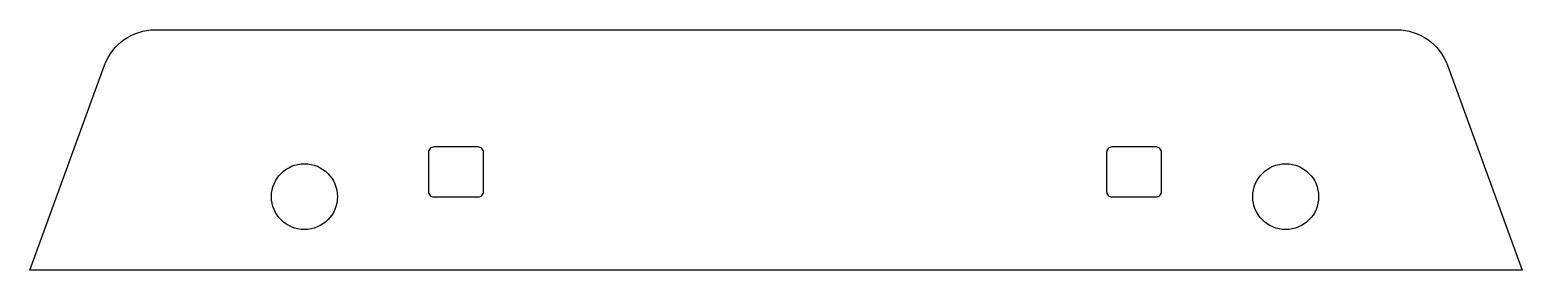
# Model space of a CAD drawing. Header units: millimetres. Extents: x 122 to 801, y -1472 to -1362.
import ezdxf

# ---------------------------------------------------------------- set-up
doc = ezdxf.new("R2010")
doc.units = ezdxf.units.MM
doc.layers.get('0').update_dxf_attribs({"linetype": 'CONTINUOUS'})

msp = doc.modelspace()

# ---------------------------------------------------------------- linework, layer by layer
for points in [[(800.84, -1471.77), (121.83, -1471.77), (155.82, -1378.39, -0.315299), (178.84, -1362.27), (743.83, -1362.27, -0.315299), (766.86, -1378.39)], [(328.25, -1435.92), (328.25, -1418.13, 0.414214), (325.75, -1415.63), (305.75, -1415.63, 0.414214), (303.25, -1418.13), (303.25, -1435.92, 0.414214), (305.75, -1438.42), (325.75, -1438.42, 0.414214)], [(636.75, -1435.92), (636.75, -1418.13, 0.414214), (634.25, -1415.63), (614.25, -1415.63, 0.414214), (611.75, -1418.13), (611.75, -1435.92, 0.414214), (614.25, -1438.42), (634.25, -1438.42, 0.414214)]]:
    msp.add_lwpolyline(points, format="xyb", close=True)
for centre in [(246.75, -1438.27), (693.25, -1438.27)]:
    msp.add_circle(centre, 15)

doc.saveas('drawing.dxf')
